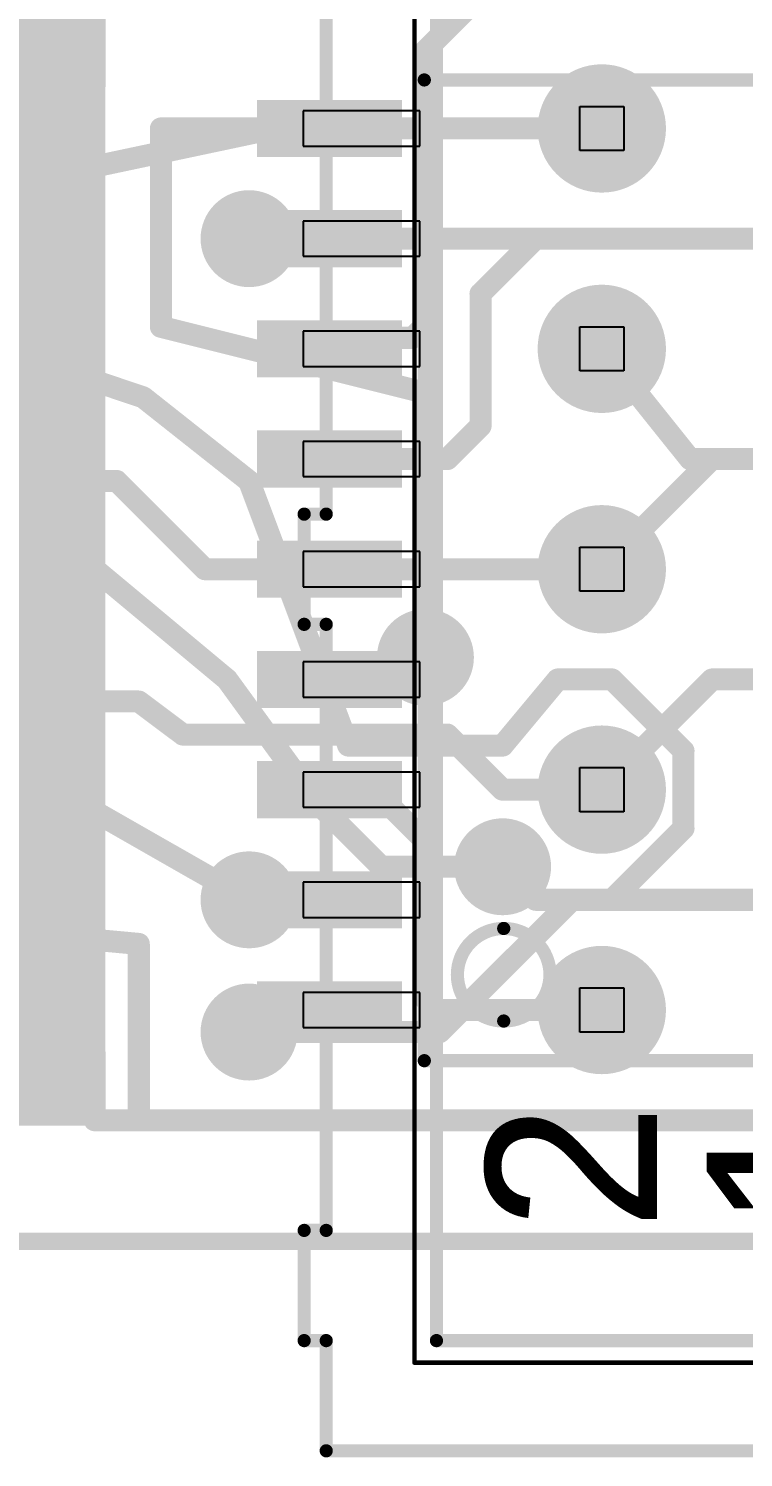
# Model space of a CAD drawing. Header units: millimetres. Extents: x 20 to 63.1, y 15.7 to 51.1.
# Drawn here: x 34.92 to 43.16, y 22.53 to 39 of the extents above; entities that cross this region are included whole.
import ezdxf

# ---------------------------------------------------------------- set-up
doc = ezdxf.new("R2010")
doc.units = ezdxf.units.MM
for name, color, linetype in [('BottomLayer', 5, 'Continuous'), ('BottomPaste', 16, 'Continuous'), ('BottomSolder', 6, 'Continuous'), ('KeepOutLayer', 6, 'Continuous'), ('Mechanical3', 76, 'Continuous'), ('Mechanical4', 56, 'Continuous'), ('Mechanical7', 56, 'Continuous'), ('Mechanical8', 56, 'Continuous'), ('MultiLayer', 9, 'Continuous'), ('PadHoleLayer', 156, 'Continuous'), ('TopLayer', 1, 'Continuous'), ('TopPaste', 8, 'Continuous'), ('TopSolder', 216, 'Continuous'), ('ViaHoleLayer', 16, 'Continuous')]:
    doc.layers.add(name, color=color, linetype=linetype)

# ---------------------------------------------------------------- blocks, each defined once
blk = doc.blocks.new('ML10_1')
at = {"layer": 'BottomLayer', "const_width": 0.664}
for points in [[(-5.158, 1.27, 1), (-4.494, 1.27, 1)], [(-2.618, 1.27, 1), (-1.954, 1.27, 1)], [(-0.078, 1.27, 1), (0.586, 1.27, 1)], [(2.462, 1.27, 1), (3.126, 1.27, 1)], [(5.002, 1.27, 1), (5.666, 1.27, 1)]]:
    blk.add_lwpolyline(points, format="xyb", close=True, dxfattribs=at)
at = {"layer": 'BottomSolder', "const_width": 0.739}
for points in [[(-5.196, 1.27, 1), (-4.456, 1.27, 1)], [(-2.656, 1.27, 1), (-1.916, 1.27, 1)], [(-0.116, 1.27, 1), (0.624, 1.27, 1)], [(2.424, 1.27, 1), (3.164, 1.27, 1)], [(4.964, 1.27, 1), (5.704, 1.27, 1)]]:
    blk.add_lwpolyline(points, format="xyb", close=True, dxfattribs=at)
at = {"layer": 'Mechanical3'}
for p, q in [((-5.08, 1.016), (-5.08, 1.524)), ((-5.08, 1.524), (-4.572, 1.524)), ((-4.572, 1.524), (-4.572, 1.016)), ((-2.54, 1.016), (-2.54, 1.524)), ((-2.54, 1.524), (-2.032, 1.524)), ((-2.032, 1.524), (-2.032, 1.016)), ((0, 1.016), (0, 1.524)), ((0, 1.524), (0.508, 1.524)), ((0.508, 1.524), (0.508, 1.016)), ((2.54, 1.016), (2.54, 1.524)), ((2.54, 1.524), (3.048, 1.524)), ((3.048, 1.524), (3.048, 1.016)), ((5.08, 1.016), (5.08, 1.524)), ((5.08, 1.524), (5.588, 1.524)), ((5.588, 1.524), (5.588, 1.016)), ((-4.572, 1.016), (-5.08, 1.016)), ((-2.032, 1.016), (-2.54, 1.016)), ((0.508, 1.016), (0, 1.016)), ((3.048, 1.016), (2.54, 1.016)), ((5.588, 1.016), (5.08, 1.016))]:
    blk.add_line(p, q, dxfattribs=at)
at = {"layer": 'Mechanical7'}
for points, const_width in [([(-8.636, 4.699), (-8.636, 4.445)], 0.152), ([(-8.636, 4.699), (-7.366, 4.699)], 0.152), ([(-7.366, 4.699), (-7.366, 4.445)], 0.152), ([(-0.381, 4.699), (-0.381, 4.445)], 0.152), ([(-0.381, 4.699), (0.889, 4.699)], 0.152), ([(0.889, 4.699), (0.889, 4.445)], 0.152), ([(-9.906, 4.445), (-9.906, -4.445)], 0.152), ([(-9.906, 4.445), (-8.636, 4.445)], 0.152), ([(-7.366, 4.445), (-0.381, 4.445)], 0.152), ([(0.889, 4.445), (7.874, 4.445)], 0.152), ([(-8.89, 3.429), (-8.89, -3.429)], 0.0508), ([(-8.89, 3.429), (9.398, 3.429)], 0.0508), ([(-8.636, 3.175), (-8.636, -3.175)], 0.152), ([(-8.636, 3.175), (9.144, 3.175)], 0.152)]:
    blk.add_lwpolyline(points, dxfattribs=dict(at, const_width=const_width))
for points, const_width in [([(-8.674, 4.699, 1), (-8.598, 4.699, 1)], 0.0762), ([(-8.674, 4.699, 1), (-8.598, 4.699, 1)], 0.0762), ([(-7.404, 4.699, 1), (-7.328, 4.699, 1)], 0.0762), ([(-7.404, 4.699, 1), (-7.328, 4.699, 1)], 0.0762), ([(-0.419, 4.699, 1), (-0.343, 4.699, 1)], 0.0762), ([(-0.419, 4.699, 1), (-0.343, 4.699, 1)], 0.0762), ([(0.851, 4.699, 1), (0.927, 4.699, 1)], 0.0762), ([(0.851, 4.699, 1), (0.927, 4.699, 1)], 0.0762), ([(-9.944, 4.445, 1), (-9.868, 4.445, 1)], 0.0762), ([(-9.944, 4.445, 1), (-9.868, 4.445, 1)], 0.0762), ([(-8.674, 4.445, 1), (-8.598, 4.445, 1)], 0.0762), ([(-8.674, 4.445, 1), (-8.598, 4.445, 1)], 0.0762), ([(-7.404, 4.445, 1), (-7.328, 4.445, 1)], 0.0762), ([(-7.404, 4.445, 1), (-7.328, 4.445, 1)], 0.0762), ([(-0.419, 4.445, 1), (-0.343, 4.445, 1)], 0.0762), ([(-0.419, 4.445, 1), (-0.343, 4.445, 1)], 0.0762), ([(0.851, 4.445, 1), (0.927, 4.445, 1)], 0.0762), ([(0.851, 4.445, 1), (0.927, 4.445, 1)], 0.0762), ([(-8.903, 3.429, 1), (-8.877, 3.429, 1)], 0.0254), ([(-8.903, 3.429, 1), (-8.877, 3.429, 1)], 0.0254), ([(-8.674, 3.175, 1), (-8.598, 3.175, 1)], 0.0762), ([(-8.674, 3.175, 1), (-8.598, 3.175, 1)], 0.0762)]:
    blk.add_lwpolyline(points, format="xyb", close=True, dxfattribs=dict(at, const_width=const_width))
at = {"layer": 'PadHoleLayer', "const_width": 0.457}
for points in [[(-5.055, 1.27, 1), (-4.597, 1.27, 1)], [(-2.515, 1.27, 1), (-2.057, 1.27, 1)], [(0.025, 1.27, 1), (0.483, 1.27, 1)], [(2.565, 1.27, 1), (3.023, 1.27, 1)], [(5.105, 1.27, 1), (5.563, 1.27, 1)]]:
    blk.add_lwpolyline(points, format="xyb", close=True, dxfattribs=at)
at = {"layer": 'TopLayer', "const_width": 0.664}
for points in [[(-5.158, 1.27, 1), (-4.494, 1.27, 1)], [(-2.618, 1.27, 1), (-1.954, 1.27, 1)], [(-0.078, 1.27, 1), (0.586, 1.27, 1)], [(2.462, 1.27, 1), (3.126, 1.27, 1)], [(5.002, 1.27, 1), (5.666, 1.27, 1)]]:
    blk.add_lwpolyline(points, format="xyb", close=True, dxfattribs=at)
at = {"layer": 'TopSolder', "const_width": 0.739}
for points in [[(-5.196, 1.27, 1), (-4.456, 1.27, 1)], [(-2.656, 1.27, 1), (-1.916, 1.27, 1)], [(-0.116, 1.27, 1), (0.624, 1.27, 1)], [(2.424, 1.27, 1), (3.164, 1.27, 1)], [(4.964, 1.27, 1), (5.704, 1.27, 1)]]:
    blk.add_lwpolyline(points, format="xyb", close=True, dxfattribs=at)
at = {"layer": 'Mechanical7'}
for s, p in [('2', (-7.366, 0.635)), ('1', (-7.366, -1.905))]:
    blk.add_text(s, height=1.968, dxfattribs=at).set_placement(p)
blk = doc.blocks.new('SO18_10101020_B_3')
at = {"layer": 'BottomLayer'}
for points in [[(-5.588, 4.026), (-5.08, 4.026), (-5.588, 5.55), (-5.08, 5.55)], [(-4.318, 4.026), (-3.81, 4.026), (-4.318, 5.55), (-3.81, 5.55)], [(-3.048, 4.026), (-2.54, 4.026), (-3.048, 5.55), (-2.54, 5.55)], [(-1.778, 4.026), (-1.27, 4.026), (-1.778, 5.55), (-1.27, 5.55)], [(-0.508, 4.026), (0, 4.026), (-0.508, 5.55), (0, 5.55)], [(0.762, 4.026), (1.27, 4.026), (0.762, 5.55), (1.27, 5.55)], [(2.032, 4.026), (2.54, 4.026), (2.032, 5.55), (2.54, 5.55)], [(3.302, 4.026), (3.81, 4.026), (3.302, 5.55), (3.81, 5.55)], [(4.572, 4.026), (5.08, 4.026), (4.572, 5.55), (5.08, 5.55)], [(-5.588, -5.55), (-5.08, -5.55), (-5.588, -4.026), (-5.08, -4.026)], [(-4.318, -5.55), (-3.81, -5.55), (-4.318, -4.026), (-3.81, -4.026)], [(-3.048, -5.55), (-2.54, -5.55), (-3.048, -4.026), (-2.54, -4.026)], [(-1.778, -5.55), (-1.27, -5.55), (-1.778, -4.026), (-1.27, -4.026)], [(-0.508, -5.55), (0, -5.55), (-0.508, -4.026), (0, -4.026)], [(0.762, -5.55), (1.27, -5.55), (0.762, -4.026), (1.27, -4.026)], [(2.032, -5.55), (2.54, -5.55), (2.032, -4.026), (2.54, -4.026)], [(3.302, -5.55), (3.81, -5.55), (3.302, -4.026), (3.81, -4.026)], [(4.572, -5.55), (5.08, -5.55), (4.572, -4.026), (5.08, -4.026)]]:
    blk.add_solid(points, dxfattribs=at)
at = {"layer": 'BottomPaste'}
for points in [[(-5.588, 4.026), (-5.08, 4.026), (-5.588, 5.55), (-5.08, 5.55)], [(-4.318, 4.026), (-3.81, 4.026), (-4.318, 5.55), (-3.81, 5.55)], [(-3.048, 4.026), (-2.54, 4.026), (-3.048, 5.55), (-2.54, 5.55)], [(-1.778, 4.026), (-1.27, 4.026), (-1.778, 5.55), (-1.27, 5.55)], [(-0.508, 4.026), (0, 4.026), (-0.508, 5.55), (0, 5.55)], [(0.762, 4.026), (1.27, 4.026), (0.762, 5.55), (1.27, 5.55)], [(2.032, 4.026), (2.54, 4.026), (2.032, 5.55), (2.54, 5.55)], [(3.302, 4.026), (3.81, 4.026), (3.302, 5.55), (3.81, 5.55)], [(4.572, 4.026), (5.08, 4.026), (4.572, 5.55), (5.08, 5.55)], [(-5.588, -5.55), (-5.08, -5.55), (-5.588, -4.026), (-5.08, -4.026)], [(-4.318, -5.55), (-3.81, -5.55), (-4.318, -4.026), (-3.81, -4.026)], [(-3.048, -5.55), (-2.54, -5.55), (-3.048, -4.026), (-2.54, -4.026)], [(-1.778, -5.55), (-1.27, -5.55), (-1.778, -4.026), (-1.27, -4.026)], [(-0.508, -5.55), (0, -5.55), (-0.508, -4.026), (0, -4.026)], [(0.762, -5.55), (1.27, -5.55), (0.762, -4.026), (1.27, -4.026)], [(2.032, -5.55), (2.54, -5.55), (2.032, -4.026), (2.54, -4.026)], [(3.302, -5.55), (3.81, -5.55), (3.302, -4.026), (3.81, -4.026)], [(4.572, -5.55), (5.08, -5.55), (4.572, -4.026), (5.08, -4.026)]]:
    blk.add_solid(points, dxfattribs=at)
at = {"layer": 'BottomSolder'}
for points in [[(-5.663, 3.951), (-5.005, 3.951), (-5.663, 5.625), (-5.005, 5.625)], [(-4.393, 3.951), (-3.735, 3.951), (-4.393, 5.625), (-3.735, 5.625)], [(-3.123, 3.951), (-2.465, 3.951), (-3.123, 5.625), (-2.465, 5.625)], [(-1.853, 3.951), (-1.195, 3.951), (-1.853, 5.625), (-1.195, 5.625)], [(-0.583, 3.951), (0.075, 3.951), (-0.583, 5.625), (0.075, 5.625)], [(0.687, 3.951), (1.345, 3.951), (0.687, 5.625), (1.345, 5.625)], [(1.957, 3.951), (2.615, 3.951), (1.957, 5.625), (2.615, 5.625)], [(3.227, 3.951), (3.885, 3.951), (3.227, 5.625), (3.885, 5.625)], [(4.497, 3.951), (5.155, 3.951), (4.497, 5.625), (5.155, 5.625)], [(-5.663, -5.625), (-5.005, -5.625), (-5.663, -3.951), (-5.005, -3.951)], [(-4.393, -5.625), (-3.735, -5.625), (-4.393, -3.951), (-3.735, -3.951)], [(-3.123, -5.625), (-2.465, -5.625), (-3.123, -3.951), (-2.465, -3.951)], [(-1.853, -5.625), (-1.195, -5.625), (-1.853, -3.951), (-1.195, -3.951)], [(-0.583, -5.625), (0.075, -5.625), (-0.583, -3.951), (0.075, -3.951)], [(0.687, -5.625), (1.345, -5.625), (0.687, -3.951), (1.345, -3.951)], [(1.957, -5.625), (2.615, -5.625), (1.957, -3.951), (2.615, -3.951)], [(3.227, -5.625), (3.885, -5.625), (3.227, -3.951), (3.885, -3.951)], [(4.497, -5.625), (5.155, -5.625), (4.497, -3.951), (5.155, -3.951)]]:
    blk.add_solid(points, dxfattribs=at)
at = {"layer": 'Mechanical4'}
for p, q in [((-5.131, 5.093), (-5.537, 5.093)), ((-5.537, 5.093), (-5.537, 3.747)), ((-5.131, 3.747), (-5.131, 5.093)), ((-3.861, 5.093), (-4.267, 5.093)), ((-4.267, 5.093), (-4.267, 3.747)), ((-3.861, 3.747), (-3.861, 5.093)), ((-2.591, 5.093), (-2.997, 5.093)), ((-2.997, 5.093), (-2.997, 3.747)), ((-2.591, 3.747), (-2.591, 5.093)), ((-1.321, 5.093), (-1.727, 5.093)), ((-1.727, 5.093), (-1.727, 3.747)), ((-1.321, 3.747), (-1.321, 5.093)), ((-0.051, 5.093), (-0.457, 5.093)), ((-0.457, 5.093), (-0.457, 3.747)), ((-0.051, 3.747), (-0.051, 5.093)), ((1.219, 5.093), (0.813, 5.093)), ((0.813, 5.093), (0.813, 3.747)), ((1.219, 3.747), (1.219, 5.093)), ((2.489, 5.093), (2.083, 5.093)), ((2.083, 5.093), (2.083, 3.747)), ((2.489, 3.747), (2.489, 5.093)), ((3.759, 5.093), (3.353, 5.093)), ((3.353, 5.093), (3.353, 3.747)), ((3.759, 3.747), (3.759, 5.093)), ((5.029, 5.093), (4.623, 5.093)), ((4.623, 5.093), (4.623, 3.747)), ((5.029, 3.747), (5.029, 5.093)), ((-5.537, 3.747), (-5.131, 3.747)), ((-4.267, 3.747), (-3.861, 3.747)), ((-2.997, 3.747), (-2.591, 3.747)), ((-1.727, 3.747), (-1.321, 3.747)), ((-0.457, 3.747), (-0.051, 3.747)), ((0.813, 3.747), (1.219, 3.747)), ((2.083, 3.747), (2.489, 3.747)), ((3.353, 3.747), (3.759, 3.747)), ((4.623, 3.747), (5.029, 3.747)), ((-5.131, -3.721), (-5.537, -3.721)), ((-5.537, -3.721), (-5.537, -5.067)), ((-5.131, -5.067), (-5.131, -3.721)), ((-3.861, -3.721), (-4.267, -3.721)), ((-4.267, -3.721), (-4.267, -5.067)), ((-3.861, -5.067), (-3.861, -3.721)), ((-2.591, -3.721), (-2.997, -3.721)), ((-2.997, -3.721), (-2.997, -5.067)), ((-2.591, -5.067), (-2.591, -3.721)), ((-1.321, -3.721), (-1.727, -3.721)), ((-1.727, -3.721), (-1.727, -5.067)), ((-1.321, -5.067), (-1.321, -3.721)), ((-0.051, -3.721), (-0.457, -3.721)), ((-0.457, -3.721), (-0.457, -5.067)), ((-0.051, -5.067), (-0.051, -3.721)), ((1.219, -3.721), (0.813, -3.721)), ((0.813, -3.721), (0.813, -5.067)), ((1.219, -5.067), (1.219, -3.721)), ((2.489, -3.721), (2.083, -3.721)), ((2.083, -3.721), (2.083, -5.067)), ((2.489, -5.067), (2.489, -3.721)), ((3.759, -3.721), (3.353, -3.721)), ((3.353, -3.721), (3.353, -5.067)), ((3.759, -5.067), (3.759, -3.721)), ((5.029, -3.721), (4.623, -3.721)), ((4.623, -3.721), (4.623, -5.067)), ((5.029, -5.067), (5.029, -3.721)), ((-5.537, -5.067), (-5.131, -5.067)), ((-4.267, -5.067), (-3.861, -5.067)), ((-2.997, -5.067), (-2.591, -5.067)), ((-1.727, -5.067), (-1.321, -5.067)), ((-0.457, -5.067), (-0.051, -5.067)), ((0.813, -5.067), (1.219, -5.067)), ((2.083, -5.067), (2.489, -5.067)), ((3.353, -5.067), (3.759, -5.067)), ((4.623, -5.067), (5.029, -5.067))]:
    blk.add_line(p, q, dxfattribs=at)
at = {"layer": 'Mechanical8', "const_width": 0.152}
for points in [[(-5.918, 3.696), (-5.918, -3.67)], [(-5.918, 3.696), (5.385, 3.696)], [(5.385, 3.696), (5.385, -3.67)], [(-5.918, -3.67), (5.385, -3.67)]]:
    blk.add_lwpolyline(points, dxfattribs=at)
at = {"layer": 'Mechanical8'}
for points, const_width in [([(-5.956, 3.696, 1), (-5.88, 3.696, 1)], 0.0762), ([(-5.956, 3.696, 1), (-5.88, 3.696, 1)], 0.0762), ([(5.347, 3.696, 1), (5.423, 3.696, 1)], 0.0762), ([(5.347, 3.696, 1), (5.423, 3.696, 1)], 0.0762), ([(-4.394, 2.781, 1), (-5.461, 2.781, 1)], 0.152), ([(-5.499, 2.781, 1), (-5.423, 2.781, 1)], 0.0762), ([(-4.432, 2.781, 1), (-4.356, 2.781, 1)], 0.0762), ([(-5.956, -3.67, 1), (-5.88, -3.67, 1)], 0.0762), ([(-5.956, -3.67, 1), (-5.88, -3.67, 1)], 0.0762), ([(5.347, -3.67, 1), (5.423, -3.67, 1)], 0.0762), ([(5.347, -3.67, 1), (5.423, -3.67, 1)], 0.0762)]:
    blk.add_lwpolyline(points, format="xyb", close=True, dxfattribs=dict(at, const_width=const_width))
blk = doc.blocks.new('F09D_4')
at = {"layer": 'BottomLayer'}
for points in [[(-4.711, -7.795), (-3.011, -7.795), (-4.711, -4.295), (-3.011, -4.295)], [(-1.968, -7.795), (-0.268, -7.795), (-1.968, -4.295), (-0.268, -4.295)], [(0.776, -7.795), (2.476, -7.795), (0.776, -4.295), (2.476, -4.295)], [(3.519, -7.795), (5.219, -7.795), (3.519, -4.295), (5.219, -4.295)]]:
    blk.add_solid(points, dxfattribs=at)
at = {"layer": 'BottomPaste'}
for points in [[(-4.711, -7.795), (-3.011, -7.795), (-4.711, -4.295), (-3.011, -4.295)], [(-1.968, -7.795), (-0.268, -7.795), (-1.968, -4.295), (-0.268, -4.295)], [(0.776, -7.795), (2.476, -7.795), (0.776, -4.295), (2.476, -4.295)], [(3.519, -7.795), (5.219, -7.795), (3.519, -4.295), (5.219, -4.295)]]:
    blk.add_solid(points, dxfattribs=at)
at = {"layer": 'BottomSolder'}
for points in [[(-4.786, -7.87), (-2.936, -7.87), (-4.786, -4.22), (-2.936, -4.22)], [(-2.043, -7.87), (-0.193, -7.87), (-2.043, -4.22), (-0.193, -4.22)], [(0.701, -7.87), (2.551, -7.87), (0.701, -4.22), (2.551, -4.22)], [(3.444, -7.87), (5.294, -7.87), (3.444, -4.22), (5.294, -4.22)]]:
    blk.add_solid(points, dxfattribs=at)
at = {"layer": 'TopLayer'}
for points in [[(-6.082, -7.795), (-4.382, -7.795), (-6.082, -4.295), (-4.382, -4.295)], [(-3.339, -7.795), (-1.639, -7.795), (-3.339, -4.295), (-1.639, -4.295)], [(-0.596, -7.795), (1.104, -7.795), (-0.596, -4.295), (1.104, -4.295)], [(2.147, -7.795), (3.847, -7.795), (2.147, -4.295), (3.847, -4.295)], [(4.89, -7.795), (6.59, -7.795), (4.89, -4.295), (6.59, -4.295)]]:
    blk.add_solid(points, dxfattribs=at)
at = {"layer": 'TopPaste'}
for points in [[(-6.082, -7.795), (-4.382, -7.795), (-6.082, -4.295), (-4.382, -4.295)], [(-3.339, -7.795), (-1.639, -7.795), (-3.339, -4.295), (-1.639, -4.295)], [(-0.596, -7.795), (1.104, -7.795), (-0.596, -4.295), (1.104, -4.295)], [(2.147, -7.795), (3.847, -7.795), (2.147, -4.295), (3.847, -4.295)], [(4.89, -7.795), (6.59, -7.795), (4.89, -4.295), (6.59, -4.295)]]:
    blk.add_solid(points, dxfattribs=at)
at = {"layer": 'TopSolder'}
for points in [[(-6.157, -7.87), (-4.307, -7.87), (-6.157, -4.22), (-4.307, -4.22)], [(-3.414, -7.87), (-1.564, -7.87), (-3.414, -4.22), (-1.564, -4.22)], [(-0.671, -7.87), (1.179, -7.87), (-0.671, -4.22), (1.179, -4.22)], [(2.072, -7.87), (3.922, -7.87), (2.072, -4.22), (3.922, -4.22)], [(4.815, -7.87), (6.665, -7.87), (4.815, -4.22), (6.665, -4.22)]]:
    blk.add_solid(points, dxfattribs=at)

msp = doc.modelspace()

# ---------------------------------------------------------------- linework, layer by layer
at = {"layer": 'BottomLayer', "const_width": 0.254}
for points in [[(39.497, 38.743), (40.005, 39.251)], [(39.497, 35.582), (39.497, 38.743)], [(34.163, 37.084), (37.757, 37.846)], [(37.465, 36.576), (37.973, 36.576)], [(40.132, 35.941), (40.767, 36.576)], [(40.767, 36.576), (45.085, 36.576)], [(40.132, 34.417), (40.132, 35.941)], [(39.348, 35.433), (39.497, 35.582)], [(38.392, 35.306), (38.519, 35.433)], [(38.519, 35.433), (39.348, 35.433)], [(41.529, 35.306), (42.545, 34.036)], [(39.751, 34.036), (40.132, 34.417)], [(34.417, 34.036), (35.433, 34.036)], [(35.433, 34.036), (35.687, 33.782)], [(37.757, 34.036), (38.392, 34.036)], [(38.392, 34.036), (39.751, 34.036)], [(42.545, 34.036), (44.831, 34.036)], [(35.687, 33.782), (35.941, 33.782)], [(35.941, 33.782), (36.957, 32.766)], [(36.957, 32.766), (41.529, 32.766)], [(38.59, 31.618), (39.497, 31.75)], [(37.757, 31.496), (38.59, 31.618)], [(41.529, 30.226), (42.799, 31.496)], [(42.799, 31.496), (44.577, 31.496)], [(33.909, 31.242), (36.195, 31.242)], [(36.195, 31.242), (36.703, 30.861)], [(36.703, 30.861), (39.749, 30.861)], [(39.749, 30.861), (40.384, 30.226)], [(37.719, 30.226), (38.392, 30.226)], [(38.392, 30.226), (38.9, 30.226)], [(38.9, 30.226), (39.497, 29.629)], [(40.384, 30.226), (41.529, 30.226)], [(39.497, 27.813), (39.497, 29.629)], [(40.386, 29.337), (40.767, 28.956)], [(37.465, 28.956), (37.757, 28.956)], [(37.465, 28.956), (37.757, 28.956)], [(40.767, 28.956), (47.333, 28.956)], [(33.985, 28.651), (36.195, 28.448)], [(36.195, 26.416), (36.195, 28.448)], [(39.497, 27.813), (39.624, 27.686)], [(37.465, 27.432), (37.757, 27.686)], [(39.624, 27.686), (41.529, 27.686)], [(36.195, 26.416), (60.452, 26.416)]]:
    msp.add_lwpolyline(points, dxfattribs=at)
at = {"layer": 'BottomLayer'}
for points, const_width in [([(39.434, 38.743, 1), (39.56, 38.743, 1)], 0.127), ([(39.434, 38.743, 1), (39.56, 38.743, 1)], 0.127), ([(37.694, 37.846, 1), (37.821, 37.846, 1)], 0.127), ([(37.186, 36.576, 1), (37.744, 36.576, 1)], 0.559), ([(37.401, 36.576, 1), (37.529, 36.576, 1)], 0.127), ([(37.909, 36.576, 1), (38.036, 36.576, 1)], 0.127), ([(40.703, 36.576, 1), (40.83, 36.576, 1)], 0.127), ([(40.703, 36.576, 1), (40.83, 36.576, 1)], 0.127), ([(40.068, 35.941, 1), (40.196, 35.941, 1)], 0.127), ([(40.068, 35.941, 1), (40.196, 35.941, 1)], 0.127), ([(39.434, 35.582, 1), (39.56, 35.582, 1)], 0.127), ([(39.434, 35.582, 1), (39.56, 35.582, 1)], 0.127), ([(38.329, 35.306, 1), (38.456, 35.306, 1)], 0.127), ([(38.456, 35.433, 1), (38.583, 35.433, 1)], 0.127), ([(38.456, 35.433, 1), (38.583, 35.433, 1)], 0.127), ([(39.285, 35.433, 1), (39.412, 35.433, 1)], 0.127), ([(39.285, 35.433, 1), (39.412, 35.433, 1)], 0.127), ([(41.465, 35.306, 1), (41.592, 35.306, 1)], 0.127), ([(40.068, 34.417, 1), (40.196, 34.417, 1)], 0.127), ([(40.068, 34.417, 1), (40.196, 34.417, 1)], 0.127), ([(35.37, 34.036, 1), (35.496, 34.036, 1)], 0.127), ([(35.37, 34.036, 1), (35.496, 34.036, 1)], 0.127), ([(37.694, 34.036, 1), (37.821, 34.036, 1)], 0.127), ([(38.329, 34.036, 1), (38.456, 34.036, 1)], 0.127), ([(38.329, 34.036, 1), (38.456, 34.036, 1)], 0.127), ([(39.688, 34.036, 1), (39.815, 34.036, 1)], 0.127), ([(39.688, 34.036, 1), (39.815, 34.036, 1)], 0.127), ([(42.481, 34.036, 1), (42.608, 34.036, 1)], 0.127), ([(42.481, 34.036, 1), (42.608, 34.036, 1)], 0.127), ([(35.623, 33.782, 1), (35.751, 33.782, 1)], 0.127), ([(35.623, 33.782, 1), (35.751, 33.782, 1)], 0.127), ([(35.877, 33.782, 1), (36.005, 33.782, 1)], 0.127), ([(35.877, 33.782, 1), (36.005, 33.782, 1)], 0.127), ([(36.894, 32.766, 1), (37.02, 32.766, 1)], 0.127), ([(36.894, 32.766, 1), (37.02, 32.766, 1)], 0.127), ([(41.465, 32.766, 1), (41.592, 32.766, 1)], 0.127), ([(39.218, 31.75, 1), (39.776, 31.75, 1)], 0.559), ([(39.434, 31.75, 1), (39.56, 31.75, 1)], 0.127), ([(37.694, 31.496, 1), (37.821, 31.496, 1)], 0.127), ([(38.527, 31.618, 1), (38.654, 31.618, 1)], 0.127), ([(38.527, 31.618, 1), (38.654, 31.618, 1)], 0.127), ([(42.736, 31.496, 1), (42.862, 31.496, 1)], 0.127), ([(42.736, 31.496, 1), (42.862, 31.496, 1)], 0.127), ([(36.132, 31.242, 1), (36.258, 31.242, 1)], 0.127), ([(36.132, 31.242, 1), (36.258, 31.242, 1)], 0.127), ([(36.639, 30.861, 1), (36.767, 30.861, 1)], 0.127), ([(36.639, 30.861, 1), (36.767, 30.861, 1)], 0.127), ([(39.686, 30.861, 1), (39.813, 30.861, 1)], 0.127), ([(39.686, 30.861, 1), (39.813, 30.861, 1)], 0.127), ([(37.656, 30.226, 1), (37.782, 30.226, 1)], 0.127), ([(38.329, 30.226, 1), (38.456, 30.226, 1)], 0.127), ([(38.329, 30.226, 1), (38.456, 30.226, 1)], 0.127), ([(38.837, 30.226, 1), (38.964, 30.226, 1)], 0.127), ([(38.837, 30.226, 1), (38.964, 30.226, 1)], 0.127), ([(40.321, 30.226, 1), (40.448, 30.226, 1)], 0.127), ([(40.321, 30.226, 1), (40.448, 30.226, 1)], 0.127), ([(41.465, 30.226, 1), (41.592, 30.226, 1)], 0.127), ([(41.465, 30.226, 1), (41.592, 30.226, 1)], 0.127), ([(40.107, 29.337, 1), (40.665, 29.337, 1)], 0.559), ([(39.434, 29.629, 1), (39.56, 29.629, 1)], 0.127), ([(39.434, 29.629, 1), (39.56, 29.629, 1)], 0.127), ([(37.186, 28.956, 1), (37.744, 28.956, 1)], 0.559), ([(40.322, 29.337, 1), (40.45, 29.337, 1)], 0.127), ([(37.401, 28.956, 1), (37.529, 28.956, 1)], 0.127), ([(37.401, 28.956, 1), (37.529, 28.956, 1)], 0.127), ([(37.694, 28.956, 1), (37.821, 28.956, 1)], 0.127), ([(37.694, 28.956, 1), (37.821, 28.956, 1)], 0.127), ([(40.703, 28.956, 1), (40.83, 28.956, 1)], 0.127), ([(40.703, 28.956, 1), (40.83, 28.956, 1)], 0.127), ([(36.132, 28.448, 1), (36.258, 28.448, 1)], 0.127), ([(36.132, 28.448, 1), (36.258, 28.448, 1)], 0.127), ([(37.186, 27.432, 1), (37.744, 27.432, 1)], 0.559), ([(39.434, 27.813, 1), (39.56, 27.813, 1)], 0.127), ([(39.434, 27.813, 1), (39.56, 27.813, 1)], 0.127), ([(37.694, 27.686, 1), (37.821, 27.686, 1)], 0.127), ([(39.56, 27.686, 1), (39.688, 27.686, 1)], 0.127), ([(39.56, 27.686, 1), (39.688, 27.686, 1)], 0.127), ([(41.465, 27.686, 1), (41.592, 27.686, 1)], 0.127), ([(37.401, 27.432, 1), (37.529, 27.432, 1)], 0.127), ([(36.132, 26.416, 1), (36.258, 26.416, 1)], 0.127), ([(36.132, 26.416, 1), (36.258, 26.416, 1)], 0.127)]:
    msp.add_lwpolyline(points, format="xyb", close=True, dxfattribs=dict(at, const_width=const_width))
at = {"layer": 'KeepOutLayer', "const_width": 0.2}
msp.add_lwpolyline([(31.877, 25.019), (62.992, 25.019)], dxfattribs=at)
at = {"layer": 'MultiLayer', "const_width": 0.559}
for points in [[(37.186, 36.576, 1), (37.744, 36.576, 1)], [(39.218, 31.75, 1), (39.776, 31.75, 1)], [(40.107, 29.337, 1), (40.665, 29.337, 1)], [(37.186, 28.956, 1), (37.744, 28.956, 1)], [(37.186, 27.432, 1), (37.744, 27.432, 1)]]:
    msp.add_lwpolyline(points, format="xyb", close=True, dxfattribs=at)
at = {"layer": 'TopLayer', "const_width": 0.254}
for points in [[(35.687, 38.354), (35.687, 39.37)], [(33.985, 38.252), (35.687, 38.354)], [(36.449, 37.846), (41.529, 37.846)], [(36.449, 35.56), (36.449, 37.846)], [(37.465, 36.576), (49.403, 36.576)], [(33.985, 35.509), (36.246, 34.747)], [(36.449, 35.56), (39.497, 34.798)], [(39.497, 31.75), (39.497, 34.798)], [(36.246, 34.747), (37.465, 33.782)], [(41.529, 32.766), (42.799, 34.036)], [(42.799, 34.036), (44.831, 34.036)], [(37.465, 33.782), (38.608, 30.734)], [(33.985, 32.766), (35.687, 32.766)], [(35.687, 32.766), (37.211, 31.496)], [(37.211, 31.496), (38.227, 30.099)], [(40.386, 30.734), (41.021, 31.496)], [(41.021, 31.496), (41.647, 31.496)], [(41.647, 31.496), (42.47, 30.673)], [(38.608, 30.734), (40.386, 30.734)], [(42.47, 29.779), (42.47, 30.673)], [(38.227, 30.099), (38.989, 29.337)], [(34.417, 29.972), (35.687, 29.972)], [(35.687, 29.972), (37.465, 28.956)], [(41.647, 28.956), (42.47, 29.779)], [(38.989, 29.337), (40.386, 29.337)], [(39.663, 27.432), (41.187, 28.956)], [(41.187, 28.956), (41.647, 28.956)], [(37.465, 27.432), (39.663, 27.432)], [(33.985, 27.28), (35.687, 27.178)], [(35.687, 26.416), (35.687, 27.178)], [(35.687, 26.416), (49.276, 26.416)]]:
    msp.add_lwpolyline(points, dxfattribs=at)
at = {"layer": 'TopLayer'}
for points, const_width in [([(35.623, 38.354, 1), (35.751, 38.354, 1)], 0.127), ([(35.623, 38.354, 1), (35.751, 38.354, 1)], 0.127), ([(36.386, 37.846, 1), (36.513, 37.846, 1)], 0.127), ([(36.386, 37.846, 1), (36.513, 37.846, 1)], 0.127), ([(41.465, 37.846, 1), (41.592, 37.846, 1)], 0.127), ([(37.186, 36.576, 1), (37.744, 36.576, 1)], 0.559), ([(37.401, 36.576, 1), (37.529, 36.576, 1)], 0.127), ([(36.386, 35.56, 1), (36.513, 35.56, 1)], 0.127), ([(36.386, 35.56, 1), (36.513, 35.56, 1)], 0.127), ([(39.434, 34.798, 1), (39.56, 34.798, 1)], 0.127), ([(39.434, 34.798, 1), (39.56, 34.798, 1)], 0.127), ([(36.182, 34.747, 1), (36.309, 34.747, 1)], 0.127), ([(36.182, 34.747, 1), (36.309, 34.747, 1)], 0.127), ([(42.736, 34.036, 1), (42.862, 34.036, 1)], 0.127), ([(42.736, 34.036, 1), (42.862, 34.036, 1)], 0.127), ([(37.401, 33.782, 1), (37.529, 33.782, 1)], 0.127), ([(37.401, 33.782, 1), (37.529, 33.782, 1)], 0.127), ([(35.623, 32.766, 1), (35.751, 32.766, 1)], 0.127), ([(35.623, 32.766, 1), (35.751, 32.766, 1)], 0.127), ([(41.465, 32.766, 1), (41.592, 32.766, 1)], 0.127), ([(39.218, 31.75, 1), (39.776, 31.75, 1)], 0.559), ([(39.434, 31.75, 1), (39.56, 31.75, 1)], 0.127), ([(37.147, 31.496, 1), (37.275, 31.496, 1)], 0.127), ([(37.147, 31.496, 1), (37.275, 31.496, 1)], 0.127), ([(40.958, 31.496, 1), (41.084, 31.496, 1)], 0.127), ([(40.958, 31.496, 1), (41.084, 31.496, 1)], 0.127), ([(41.583, 31.496, 1), (41.71, 31.496, 1)], 0.127), ([(41.583, 31.496, 1), (41.71, 31.496, 1)], 0.127), ([(38.544, 30.734, 1), (38.671, 30.734, 1)], 0.127), ([(38.544, 30.734, 1), (38.671, 30.734, 1)], 0.127), ([(40.322, 30.734, 1), (40.45, 30.734, 1)], 0.127), ([(40.322, 30.734, 1), (40.45, 30.734, 1)], 0.127), ([(42.407, 30.673, 1), (42.534, 30.673, 1)], 0.127), ([(42.407, 30.673, 1), (42.534, 30.673, 1)], 0.127), ([(38.163, 30.099, 1), (38.291, 30.099, 1)], 0.127), ([(38.163, 30.099, 1), (38.291, 30.099, 1)], 0.127), ([(35.623, 29.972, 1), (35.751, 29.972, 1)], 0.127), ([(35.623, 29.972, 1), (35.751, 29.972, 1)], 0.127), ([(40.107, 29.337, 1), (40.665, 29.337, 1)], 0.559), ([(42.407, 29.779, 1), (42.534, 29.779, 1)], 0.127), ([(42.407, 29.779, 1), (42.534, 29.779, 1)], 0.127), ([(37.186, 28.956, 1), (37.744, 28.956, 1)], 0.559), ([(38.925, 29.337, 1), (39.053, 29.337, 1)], 0.127), ([(38.925, 29.337, 1), (39.053, 29.337, 1)], 0.127), ([(40.322, 29.337, 1), (40.45, 29.337, 1)], 0.127), ([(37.401, 28.956, 1), (37.529, 28.956, 1)], 0.127), ([(41.123, 28.956, 1), (41.25, 28.956, 1)], 0.127), ([(41.123, 28.956, 1), (41.25, 28.956, 1)], 0.127), ([(41.583, 28.956, 1), (41.71, 28.956, 1)], 0.127), ([(41.583, 28.956, 1), (41.71, 28.956, 1)], 0.127), ([(37.186, 27.432, 1), (37.744, 27.432, 1)], 0.559), ([(37.401, 27.432, 1), (37.529, 27.432, 1)], 0.127), ([(39.599, 27.432, 1), (39.726, 27.432, 1)], 0.127), ([(39.599, 27.432, 1), (39.726, 27.432, 1)], 0.127), ([(35.623, 27.178, 1), (35.751, 27.178, 1)], 0.127), ([(35.623, 27.178, 1), (35.751, 27.178, 1)], 0.127), ([(35.623, 26.416, 1), (35.751, 26.416, 1)], 0.127), ([(35.623, 26.416, 1), (35.751, 26.416, 1)], 0.127)]:
    msp.add_lwpolyline(points, format="xyb", close=True, dxfattribs=dict(at, const_width=const_width))
at = {"layer": 'ViaHoleLayer', "const_width": 0.356}
for points in [[(37.287, 36.576, 1), (37.643, 36.576, 1)], [(39.319, 31.75, 1), (39.675, 31.75, 1)], [(40.208, 29.337, 1), (40.564, 29.337, 1)], [(37.287, 28.956, 1), (37.643, 28.956, 1)], [(37.287, 27.432, 1), (37.643, 27.432, 1)]]:
    msp.add_lwpolyline(points, format="xyb", close=True, dxfattribs=at)

# ---------------------------------------------------------------- block references
at = {"rotation": 90}
for name, p in [('F09D_4', (27.94, 32.512)), ('ML10_1', (42.799, 32.512)), ('SO18_10101020_B_3', (43.18, 33.02))]:
    msp.add_blockref(name, p, dxfattribs=at)

doc.saveas('drawing.dxf')
